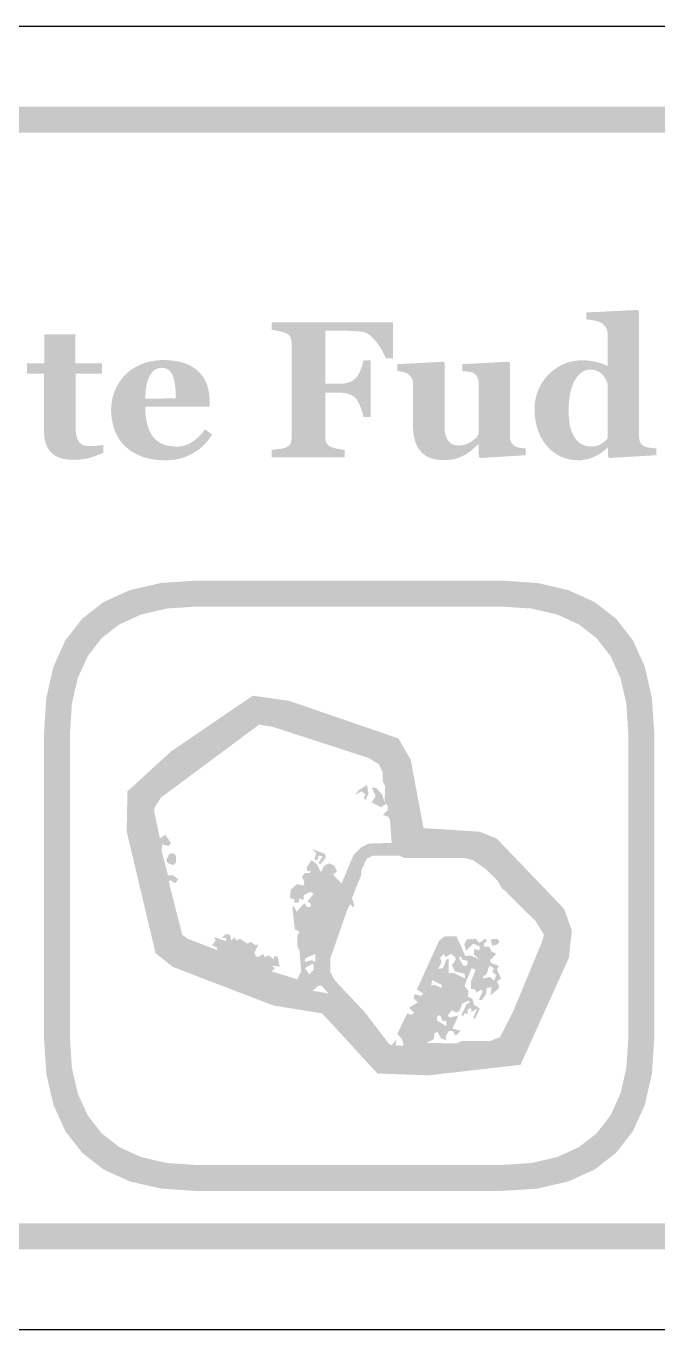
# Model space of a CAD drawing. Header units: millimetres. Extents: x 6 to 297, y 55 to 451.
# Drawn here: x 167.02 to 176.76, y 247.16 to 267.24 of the extents above; entities that cross this region are included whole.
import ezdxf

# ---------------------------------------------------------------- set-up
doc = ezdxf.new("R2010")
doc.units = ezdxf.units.MM
doc.layers.add('CUT', color=1, linetype='Continuous')
doc.layers.add('RASTER', color=7, linetype='Continuous')

msp = doc.modelspace()

# ---------------------------------------------------------------- hatches: boundary and pattern name
at = {"layer": 'RASTER'}
h = msp.add_hatch(color=7, dxfattribs=at)
h.paths.add_polyline_path([(141.2, 263.8), (141.234, 264.316), (141.337, 264.763), (141.509, 265.141), (141.75, 265.45), (142.059, 265.691), (142.438, 265.863), (142.884, 265.966), (143.4, 266), (200.6, 266), (201.116, 265.966), (201.563, 265.863), (201.941, 265.691), (202.25, 265.45), (202.491, 265.141), (202.663, 264.763), (202.766, 264.316), (202.8, 263.8), (202.8, 250.6), (202.766, 250.084), (202.663, 249.638), (202.491, 249.259), (202.25, 248.95), (201.941, 248.709), (201.563, 248.537), (201.116, 248.434), (200.6, 248.4), (143.4, 248.4), (142.884, 248.434), (142.438, 248.537), (142.059, 248.709), (141.75, 248.95), (141.509, 249.259), (141.337, 249.638), (141.234, 250.084), (141.2, 250.6)])
h.paths.add_polyline_path([(141.6, 263.8), (141.6, 250.6), (141.628, 250.178), (141.712, 249.813), (141.853, 249.503), (142.05, 249.25), (142.303, 249.053), (142.613, 248.912), (142.978, 248.828), (143.4, 248.8), (200.6, 248.8), (201.022, 248.828), (201.388, 248.912), (201.697, 249.053), (201.95, 249.25), (202.147, 249.503), (202.288, 249.813), (202.372, 250.178), (202.4, 250.6), (202.4, 263.8), (202.372, 264.222), (202.288, 264.588), (202.147, 264.897), (201.95, 265.15), (201.697, 265.347), (201.388, 265.488), (201.022, 265.572), (200.6, 265.6), (143.4, 265.6), (142.978, 265.572), (142.613, 265.488), (142.303, 265.347), (142.05, 265.15), (141.853, 264.897), (141.712, 264.588), (141.628, 264.222), (141.6, 263.8)], flags=0)
h = msp.add_hatch(color=7, dxfattribs=at)
h.paths.add_polyline_path([(176.731, 260.631), (176.009, 260.588), (175.987, 260.609), (175.987, 260.744), (175.976, 260.746), (175.958, 260.727), (175.937, 260.709), (175.915, 260.691), (175.892, 260.674), (175.867, 260.657), (175.84, 260.641), (175.812, 260.626), (175.782, 260.611), (175.752, 260.597), (175.721, 260.586), (175.69, 260.576), (175.659, 260.568), (175.628, 260.561), (175.598, 260.557), (175.566, 260.554), (175.535, 260.553), (175.463, 260.557), (175.394, 260.567), (175.328, 260.584), (175.266, 260.608), (175.206, 260.639), (175.15, 260.677), (175.097, 260.721), (175.048, 260.773), (175.003, 260.83), (174.964, 260.891), (174.931, 260.956), (174.904, 261.025), (174.883, 261.098), (174.868, 261.175), (174.859, 261.256), (174.856, 261.341), (174.859, 261.417), (174.869, 261.49), (174.886, 261.561), (174.909, 261.628), (174.94, 261.693), (174.976, 261.755), (175.02, 261.815), (175.07, 261.871), (175.125, 261.923), (175.183, 261.968), (175.244, 262.006), (175.307, 262.037), (175.374, 262.062), (175.443, 262.079), (175.515, 262.089), (175.59, 262.093), (175.619, 262.092), (175.649, 262.091), (175.678, 262.089), (175.706, 262.086), (175.734, 262.082), (175.762, 262.077), (175.789, 262.072), (175.815, 262.066), (175.841, 262.059), (175.865, 262.051), (175.888, 262.044), (175.91, 262.036), (175.93, 262.028), (175.949, 262.02), (175.967, 262.011), (175.984, 262.002), (175.984, 262.481), (175.983, 262.494), (175.982, 262.508), (175.981, 262.521), (175.978, 262.533), (175.975, 262.546), (175.971, 262.558), (175.967, 262.571), (175.962, 262.583), (175.956, 262.594), (175.95, 262.605), (175.943, 262.615), (175.936, 262.625), (175.928, 262.634), (175.92, 262.642), (175.912, 262.65), (175.903, 262.657), (175.891, 262.664), (175.879, 262.672), (175.866, 262.678), (175.852, 262.684), (175.837, 262.69), (175.822, 262.695), (175.806, 262.699), (175.79, 262.703), (175.773, 262.706), (175.755, 262.709), (175.738, 262.712), (175.721, 262.715), (175.704, 262.717), (175.687, 262.719), (175.67, 262.721), (175.653, 262.723), (175.653, 262.829), (176.444, 262.868), (176.466, 262.844), (176.466, 260.924), (176.466, 260.91), (176.467, 260.897), (176.468, 260.884), (176.47, 260.872), (176.473, 260.861), (176.476, 260.85), (176.48, 260.84), (176.484, 260.83), (176.489, 260.821), (176.494, 260.812), (176.501, 260.804), (176.508, 260.796), (176.516, 260.789), (176.524, 260.782), (176.533, 260.776), (176.543, 260.77), (176.551, 260.766), (176.56, 260.762), (176.57, 260.759), (176.581, 260.756), (176.593, 260.753), (176.605, 260.751), (176.619, 260.748), (176.633, 260.746), (176.648, 260.745), (176.662, 260.743), (176.675, 260.742), (176.687, 260.741), (176.699, 260.74), (176.71, 260.739), (176.721, 260.738), (176.731, 260.738)])
h.paths.add_polyline_path([(175.984, 260.892), (175.984, 261.719), (175.981, 261.728), (175.978, 261.736), (175.975, 261.745), (175.971, 261.755), (175.968, 261.764), (175.964, 261.774), (175.96, 261.784), (175.955, 261.794), (175.95, 261.804), (175.945, 261.814), (175.939, 261.824), (175.933, 261.834), (175.927, 261.843), (175.92, 261.853), (175.912, 261.862), (175.905, 261.871), (175.897, 261.879), (175.889, 261.886), (175.88, 261.894), (175.87, 261.9), (175.86, 261.907), (175.849, 261.914), (175.838, 261.92), (175.826, 261.926), (175.814, 261.931), (175.801, 261.936), (175.788, 261.94), (175.774, 261.943), (175.76, 261.946), (175.746, 261.948), (175.731, 261.949), (175.716, 261.949), (175.68, 261.947), (175.646, 261.939), (175.613, 261.926), (175.582, 261.908), (175.553, 261.884), (175.526, 261.856), (175.5, 261.822), (175.475, 261.784), (175.453, 261.74), (175.434, 261.692), (175.418, 261.64), (175.405, 261.584), (175.395, 261.523), (175.387, 261.459), (175.383, 261.39), (175.382, 261.316), (175.382, 261.287), (175.383, 261.258), (175.384, 261.231), (175.386, 261.204), (175.388, 261.177), (175.391, 261.152), (175.394, 261.127), (175.398, 261.103), (175.403, 261.08), (175.408, 261.057), (175.415, 261.035), (175.422, 261.013), (175.43, 260.992), (175.438, 260.971), (175.448, 260.951), (175.458, 260.931), (175.469, 260.912), (175.481, 260.894), (175.493, 260.878), (175.506, 260.862), (175.52, 260.847), (175.535, 260.834), (175.551, 260.821), (175.567, 260.809), (175.584, 260.799), (175.602, 260.79), (175.621, 260.783), (175.64, 260.777), (175.661, 260.772), (175.682, 260.768), (175.704, 260.766), (175.727, 260.766), (175.749, 260.766), (175.77, 260.768), (175.79, 260.77), (175.809, 260.774), (175.827, 260.779), (175.844, 260.785), (175.86, 260.792), (175.875, 260.8), (175.89, 260.809), (175.904, 260.819), (175.918, 260.829), (175.932, 260.84), (175.945, 260.852), (175.958, 260.864), (175.971, 260.878), (175.984, 260.892)], flags=0)
for points in [[(172.676, 262.123), (172.563, 262.123), (172.552, 262.154), (172.538, 262.185), (172.522, 262.217), (172.504, 262.249), (172.485, 262.281), (172.463, 262.314), (172.439, 262.348), (172.413, 262.382), (172.386, 262.414), (172.36, 262.443), (172.334, 262.467), (172.308, 262.488), (172.283, 262.505), (172.258, 262.518), (172.233, 262.527), (172.209, 262.532), (172.197, 262.534), (172.185, 262.535), (172.172, 262.536), (172.157, 262.538), (172.142, 262.539), (172.126, 262.54), (172.109, 262.541), (172.092, 262.542), (172.073, 262.543), (172.056, 262.544), (172.038, 262.545), (172.021, 262.546), (172.005, 262.546), (171.988, 262.547), (171.972, 262.547), (171.957, 262.547), (171.633, 262.547), (171.633, 261.731), (171.84, 261.731), (171.861, 261.731), (171.882, 261.732), (171.902, 261.734), (171.922, 261.736), (171.94, 261.739), (171.958, 261.742), (171.975, 261.746), (171.992, 261.751), (172.008, 261.756), (172.023, 261.762), (172.038, 261.77), (172.053, 261.778), (172.067, 261.788), (172.08, 261.798), (172.094, 261.809), (172.106, 261.822), (172.115, 261.832), (172.124, 261.843), (172.133, 261.856), (172.142, 261.871), (172.151, 261.887), (172.16, 261.904), (172.169, 261.923), (172.177, 261.944), (172.185, 261.965), (172.193, 261.985), (172.199, 262.005), (172.205, 262.024), (172.21, 262.042), (172.214, 262.059), (172.217, 262.075), (172.219, 262.091), (172.33, 262.091), (172.33, 261.217), (172.219, 261.217), (172.217, 261.234), (172.214, 261.251), (172.21, 261.27), (172.205, 261.29), (172.199, 261.31), (172.191, 261.332), (172.183, 261.354), (172.174, 261.377), (172.164, 261.4), (172.155, 261.42), (172.146, 261.439), (172.137, 261.456), (172.129, 261.47), (172.121, 261.483), (172.113, 261.494), (172.106, 261.502), (172.095, 261.514), (172.083, 261.524), (172.071, 261.534), (172.058, 261.543), (172.044, 261.551), (172.029, 261.559), (172.014, 261.566), (171.998, 261.572), (171.981, 261.577), (171.963, 261.582), (171.945, 261.586), (171.925, 261.589), (171.905, 261.591), (171.884, 261.593), (171.862, 261.594), (171.84, 261.595), (171.633, 261.595), (171.633, 260.906), (171.633, 260.893), (171.634, 260.881), (171.636, 260.869), (171.638, 260.857), (171.641, 260.846), (171.644, 260.836), (171.648, 260.826), (171.653, 260.816), (171.658, 260.807), (171.665, 260.798), (171.673, 260.79), (171.682, 260.782), (171.692, 260.775), (171.703, 260.768), (171.715, 260.761), (171.728, 260.755), (171.737, 260.752), (171.746, 260.749), (171.756, 260.746), (171.767, 260.743), (171.778, 260.74), (171.79, 260.737), (171.803, 260.734), (171.817, 260.731), (171.831, 260.728), (171.845, 260.726), (171.859, 260.724), (171.873, 260.721), (171.887, 260.719), (171.901, 260.718), (171.915, 260.716), (171.929, 260.714), (171.929, 260.6), (170.808, 260.6), (170.808, 260.714), (170.819, 260.715), (170.831, 260.717), (170.844, 260.718), (170.858, 260.72), (170.872, 260.721), (170.888, 260.723), (170.904, 260.725), (170.921, 260.727), (170.938, 260.729), (170.954, 260.731), (170.968, 260.733), (170.981, 260.736), (170.992, 260.738), (171.003, 260.741), (171.012, 260.744), (171.019, 260.746), (171.032, 260.752), (171.044, 260.758), (171.054, 260.764), (171.064, 260.771), (171.073, 260.778), (171.08, 260.786), (171.087, 260.795), (171.093, 260.804), (171.097, 260.813), (171.102, 260.823), (171.105, 260.834), (171.108, 260.845), (171.11, 260.857), (171.112, 260.87), (171.113, 260.883), (171.113, 260.897), (171.113, 262.364), (171.113, 262.376), (171.112, 262.388), (171.11, 262.399), (171.108, 262.41), (171.106, 262.421), (171.103, 262.431), (171.099, 262.441), (171.095, 262.451), (171.09, 262.46), (171.083, 262.469), (171.076, 262.477), (171.067, 262.485), (171.057, 262.493), (171.045, 262.5), (171.033, 262.507), (171.019, 262.513), (171.009, 262.517), (170.997, 262.522), (170.985, 262.526), (170.972, 262.53), (170.958, 262.534), (170.943, 262.538), (170.927, 262.542), (170.911, 262.545), (170.895, 262.549), (170.879, 262.552), (170.865, 262.555), (170.852, 262.557), (170.839, 262.56), (170.828, 262.562), (170.818, 262.563), (170.808, 262.564), (170.808, 262.679), (172.676, 262.679)], [(168.213, 260.667), (168.189, 260.657), (168.165, 260.647), (168.14, 260.638), (168.116, 260.628), (168.09, 260.619), (168.065, 260.61), (168.038, 260.602), (168.012, 260.593), (167.984, 260.586), (167.956, 260.579), (167.925, 260.573), (167.893, 260.569), (167.86, 260.565), (167.825, 260.563), (167.789, 260.561), (167.751, 260.56), (167.696, 260.562), (167.644, 260.567), (167.596, 260.576), (167.552, 260.588), (167.512, 260.604), (167.475, 260.623), (167.442, 260.646), (167.412, 260.672), (167.386, 260.701), (167.364, 260.733), (167.345, 260.769), (167.329, 260.807), (167.317, 260.848), (167.308, 260.892), (167.303, 260.94), (167.302, 260.99), (167.302, 261.889), (167.038, 261.889), (167.038, 262.047), (167.307, 262.047), (167.307, 262.491), (167.783, 262.491), (167.783, 262.047), (168.194, 262.047), (168.194, 261.889), (167.786, 261.889), (167.786, 261.086), (167.787, 261.045), (167.789, 261.007), (167.793, 260.972), (167.798, 260.94), (167.805, 260.911), (167.813, 260.885), (167.823, 260.863), (167.834, 260.843), (167.847, 260.826), (167.863, 260.812), (167.88, 260.799), (167.9, 260.789), (167.923, 260.781), (167.948, 260.776), (167.975, 260.773), (168.005, 260.771), (168.015, 260.771), (168.026, 260.772), (168.039, 260.772), (168.052, 260.773), (168.066, 260.774), (168.081, 260.775), (168.097, 260.776), (168.115, 260.777), (168.131, 260.779), (168.147, 260.78), (168.161, 260.782), (168.174, 260.783), (168.186, 260.785), (168.196, 260.787), (168.205, 260.789), (168.213, 260.79)], [(174.718, 260.631), (174.019, 260.588), (173.997, 260.609), (173.997, 260.801), (173.989, 260.801), (173.976, 260.789), (173.964, 260.778), (173.951, 260.767), (173.939, 260.756), (173.927, 260.745), (173.915, 260.734), (173.903, 260.723), (173.891, 260.712), (173.879, 260.701), (173.866, 260.691), (173.853, 260.681), (173.839, 260.671), (173.824, 260.661), (173.809, 260.652), (173.794, 260.643), (173.778, 260.634), (173.759, 260.624), (173.741, 260.615), (173.723, 260.607), (173.705, 260.599), (173.687, 260.592), (173.67, 260.586), (173.653, 260.58), (173.636, 260.575), (173.619, 260.571), (173.599, 260.567), (173.578, 260.563), (173.554, 260.561), (173.529, 260.559), (173.502, 260.557), (173.473, 260.556), (173.442, 260.556), (173.388, 260.558), (173.338, 260.564), (173.291, 260.575), (173.247, 260.589), (173.206, 260.608), (173.168, 260.631), (173.134, 260.658), (173.103, 260.689), (173.075, 260.724), (173.051, 260.763), (173.031, 260.805), (173.015, 260.85), (173.002, 260.899), (172.992, 260.951), (172.987, 261.007), (172.985, 261.066), (172.985, 261.725), (172.985, 261.739), (172.984, 261.752), (172.982, 261.765), (172.98, 261.777), (172.977, 261.788), (172.973, 261.799), (172.968, 261.809), (172.963, 261.818), (172.957, 261.827), (172.951, 261.835), (172.945, 261.844), (172.938, 261.852), (172.93, 261.86), (172.922, 261.867), (172.913, 261.875), (172.905, 261.882), (172.897, 261.887), (172.889, 261.892), (172.88, 261.896), (172.871, 261.901), (172.861, 261.904), (172.851, 261.908), (172.84, 261.911), (172.828, 261.913), (172.817, 261.916), (172.805, 261.918), (172.794, 261.919), (172.784, 261.921), (172.773, 261.923), (172.763, 261.924), (172.753, 261.925), (172.743, 261.926), (172.743, 262.033), (173.454, 262.071), (173.47, 262.049), (173.47, 261.075), (173.471, 261.038), (173.474, 261.004), (173.478, 260.973), (173.484, 260.944), (173.493, 260.917), (173.503, 260.893), (173.514, 260.871), (173.528, 260.852), (173.543, 260.835), (173.559, 260.821), (173.577, 260.808), (173.596, 260.798), (173.617, 260.79), (173.639, 260.785), (173.662, 260.781), (173.687, 260.78), (173.712, 260.781), (173.737, 260.784), (173.762, 260.788), (173.785, 260.794), (173.808, 260.801), (173.831, 260.811), (173.853, 260.822), (173.874, 260.834), (173.894, 260.848), (173.912, 260.862), (173.929, 260.876), (173.945, 260.89), (173.96, 260.905), (173.973, 260.92), (173.984, 260.935), (173.994, 260.95), (173.994, 261.74), (173.994, 261.752), (173.993, 261.764), (173.992, 261.776), (173.99, 261.787), (173.987, 261.798), (173.984, 261.809), (173.98, 261.819), (173.975, 261.829), (173.97, 261.839), (173.965, 261.848), (173.959, 261.857), (173.952, 261.865), (173.945, 261.873), (173.937, 261.88), (173.929, 261.887), (173.92, 261.893), (173.913, 261.898), (173.905, 261.902), (173.897, 261.905), (173.888, 261.908), (173.878, 261.911), (173.867, 261.913), (173.856, 261.915), (173.844, 261.917), (173.832, 261.918), (173.82, 261.92), (173.807, 261.921), (173.795, 261.922), (173.782, 261.923), (173.769, 261.924), (173.757, 261.925), (173.744, 261.926), (173.744, 262.033), (174.454, 262.071), (174.476, 262.049), (174.476, 260.918), (174.477, 260.905), (174.478, 260.893), (174.479, 260.882), (174.481, 260.87), (174.484, 260.86), (174.488, 260.85), (174.492, 260.84), (174.497, 260.831), (174.502, 260.822), (174.508, 260.813), (174.515, 260.805), (174.522, 260.798), (174.53, 260.79), (174.538, 260.783), (174.547, 260.776), (174.557, 260.77), (174.564, 260.766), (174.572, 260.762), (174.58, 260.758), (174.589, 260.755), (174.598, 260.752), (174.608, 260.75), (174.618, 260.748), (174.629, 260.746), (174.641, 260.744), (174.652, 260.743), (174.663, 260.742), (174.674, 260.74), (174.685, 260.74), (174.696, 260.739), (174.707, 260.738), (174.718, 260.738)]]:
    msp.add_hatch(color=7, dxfattribs=at).paths.add_polyline_path(points)
h = msp.add_hatch(color=7, dxfattribs=at)
h.paths.add_polyline_path([(169.89, 260.95), (169.877, 260.929), (169.863, 260.909), (169.848, 260.889), (169.833, 260.869), (169.818, 260.849), (169.801, 260.83), (169.784, 260.811), (169.766, 260.793), (169.748, 260.774), (169.729, 260.757), (169.709, 260.74), (169.689, 260.724), (169.668, 260.708), (169.646, 260.694), (169.624, 260.679), (169.601, 260.666), (169.577, 260.652), (169.552, 260.64), (169.527, 260.628), (169.503, 260.617), (169.478, 260.607), (169.453, 260.598), (169.428, 260.589), (169.403, 260.582), (169.377, 260.575), (169.351, 260.569), (169.323, 260.564), (169.295, 260.56), (169.266, 260.557), (169.235, 260.555), (169.204, 260.554), (169.172, 260.553), (169.119, 260.554), (169.067, 260.557), (169.018, 260.562), (168.97, 260.569), (168.924, 260.577), (168.88, 260.588), (168.838, 260.6), (168.798, 260.615), (168.759, 260.631), (168.723, 260.648), (168.687, 260.667), (168.654, 260.687), (168.622, 260.708), (168.593, 260.731), (168.564, 260.755), (168.538, 260.78), (168.513, 260.807), (168.49, 260.835), (168.468, 260.863), (168.448, 260.894), (168.43, 260.925), (168.413, 260.957), (168.398, 260.991), (168.385, 261.026), (168.373, 261.061), (168.363, 261.098), (168.354, 261.135), (168.347, 261.173), (168.341, 261.212), (168.337, 261.251), (168.335, 261.291), (168.334, 261.332), (168.335, 261.37), (168.338, 261.406), (168.342, 261.443), (168.348, 261.479), (168.356, 261.514), (168.365, 261.55), (168.376, 261.584), (168.389, 261.619), (168.404, 261.653), (168.42, 261.685), (168.437, 261.717), (168.456, 261.748), (168.476, 261.778), (168.498, 261.807), (168.521, 261.835), (168.545, 261.863), (168.571, 261.888), (168.598, 261.912), (168.627, 261.935), (168.658, 261.957), (168.69, 261.977), (168.724, 261.996), (168.759, 262.014), (168.796, 262.031), (168.835, 262.046), (168.874, 262.059), (168.915, 262.07), (168.957, 262.079), (169, 262.087), (169.044, 262.092), (169.089, 262.095), (169.135, 262.096), (169.186, 262.095), (169.233, 262.092), (169.279, 262.089), (169.322, 262.083), (169.363, 262.076), (169.402, 262.068), (169.438, 262.057), (169.472, 262.046), (169.505, 262.033), (169.535, 262.019), (169.565, 262.003), (169.593, 261.986), (169.619, 261.969), (169.645, 261.95), (169.668, 261.929), (169.691, 261.908), (169.711, 261.887), (169.73, 261.864), (169.747, 261.841), (169.763, 261.817), (169.777, 261.792), (169.79, 261.766), (169.802, 261.739), (169.812, 261.711), (169.821, 261.683), (169.829, 261.654), (169.835, 261.624), (169.841, 261.595), (169.845, 261.565), (169.848, 261.535), (169.85, 261.504), (169.85, 261.473), (169.85, 261.378), (168.86, 261.378), (168.862, 261.305), (168.867, 261.237), (168.876, 261.173), (168.889, 261.113), (168.905, 261.059), (168.925, 261.008), (168.949, 260.962), (168.976, 260.921), (169.007, 260.884), (169.042, 260.852), (169.082, 260.825), (169.126, 260.803), (169.174, 260.786), (169.226, 260.774), (169.283, 260.767), (169.344, 260.764), (169.377, 260.765), (169.411, 260.769), (169.443, 260.775), (169.474, 260.783), (169.505, 260.794), (169.534, 260.806), (169.563, 260.822), (169.591, 260.84), (169.618, 260.859), (169.644, 260.88), (169.669, 260.902), (169.693, 260.925), (169.716, 260.95), (169.738, 260.975), (169.759, 261.002), (169.779, 261.031)])
h.paths.add_polyline_path([(169.33, 261.507), (169.33, 261.529), (169.33, 261.551), (169.329, 261.573), (169.328, 261.596), (169.327, 261.618), (169.325, 261.641), (169.324, 261.664), (169.322, 261.687), (169.319, 261.709), (169.316, 261.731), (169.313, 261.751), (169.309, 261.771), (169.305, 261.789), (169.301, 261.806), (169.296, 261.823), (169.291, 261.838), (169.284, 261.854), (169.277, 261.87), (169.27, 261.885), (169.261, 261.898), (169.252, 261.911), (169.243, 261.922), (169.233, 261.932), (169.223, 261.942), (169.211, 261.95), (169.2, 261.957), (169.187, 261.963), (169.174, 261.968), (169.16, 261.972), (169.145, 261.975), (169.13, 261.976), (169.114, 261.977), (169.086, 261.975), (169.06, 261.97), (169.035, 261.961), (169.012, 261.948), (168.99, 261.932), (168.97, 261.913), (168.951, 261.889), (168.933, 261.863), (168.917, 261.832), (168.904, 261.797), (168.891, 261.758), (168.881, 261.715), (168.873, 261.668), (168.867, 261.616), (168.863, 261.561), (168.86, 261.501)], flags=0)
h = msp.add_hatch(color=7, dxfattribs=at)
h.paths.add_polyline_path([(167.3, 256.35), (167.337, 256.901), (167.447, 257.378), (167.63, 257.782), (167.888, 258.112), (168.218, 258.37), (168.622, 258.553), (169.099, 258.663), (169.65, 258.7), (174.35, 258.7), (174.901, 258.663), (175.378, 258.553), (175.782, 258.37), (176.112, 258.113), (176.37, 257.782), (176.553, 257.378), (176.663, 256.901), (176.7, 256.35), (176.7, 251.65), (176.663, 251.099), (176.553, 250.622), (176.37, 250.218), (176.112, 249.887), (175.782, 249.63), (175.378, 249.447), (174.901, 249.337), (174.35, 249.3), (169.65, 249.3), (169.099, 249.337), (168.622, 249.447), (168.218, 249.63), (167.888, 249.888), (167.63, 250.218), (167.447, 250.622), (167.337, 251.099), (167.3, 251.65)])
h.paths.add_polyline_path([(167.7, 256.35), (167.7, 251.65), (167.73, 251.193), (167.822, 250.797), (167.974, 250.462), (168.188, 250.188), (168.462, 249.974), (168.797, 249.822), (169.193, 249.73), (169.65, 249.7), (174.35, 249.7), (174.807, 249.73), (175.203, 249.822), (175.538, 249.974), (175.813, 250.188), (176.026, 250.462), (176.178, 250.797), (176.27, 251.193), (176.3, 251.65), (176.3, 256.35), (176.27, 256.807), (176.178, 257.203), (176.026, 257.538), (175.813, 257.812), (175.538, 258.026), (175.203, 258.178), (174.807, 258.27), (174.35, 258.3), (169.65, 258.3), (169.193, 258.27), (168.797, 258.178), (168.462, 258.026), (168.188, 257.813), (167.974, 257.538), (167.822, 257.203), (167.73, 256.807), (167.7, 256.35)], flags=0)
h = msp.add_hatch(color=7, dxfattribs=at)
h.paths.add_polyline_path([(170.516, 256.928), (171.08, 256.847), (172.76, 256.269), (172.95, 255.937), (173.145, 254.889), (174.01, 254.833), (174.275, 254.726), (175.308, 253.648), (175.431, 253.313), (175.384, 252.888), (174.64, 251.243), (173.222, 251.081), (172.436, 251.109), (171.585, 252.034), (170.835, 252.156), (169.287, 252.75), (169.019, 252.96), (168.573, 254.841), (168.586, 255.454), (169.257, 256.069)])
h.paths.add_polyline_path([(170.594, 256.593), (169.456, 255.818), (168.903, 255.311), (168.894, 254.876), (169.305, 253.143), (169.447, 253.031), (170.919, 252.467), (171.746, 252.332), (172.581, 251.424), (173.209, 251.401), (174.423, 251.54), (175.071, 252.973), (175.105, 253.273), (175.03, 253.474), (174.091, 254.455), (173.938, 254.517), (172.876, 254.586), (172.645, 255.825), (172.542, 256.006), (171.005, 256.535), (170.594, 256.593)], flags=0)
h = msp.add_hatch(color=7, dxfattribs=at)
h.paths.add_polyline_path([(170.624, 256.691), (170.687, 256.702), (171.2, 256.555), (172.409, 256.152), (172.604, 256.053), (172.739, 255.786), (172.911, 254.639), (173.912, 254.613), (174.07, 254.551), (174.363, 254.294), (174.487, 254.125), (175.022, 253.598), (175.132, 253.451), (175.195, 253.33), (175.195, 253.11), (174.473, 251.45), (174.205, 251.388), (173.326, 251.351), (173.252, 251.314), (172.593, 251.314), (172.325, 251.56), (172.274, 251.655), (172.105, 251.816), (172.054, 251.912), (171.577, 252.461), (171.519, 252.461), (171.467, 252.403), (171.273, 252.304), (171.053, 252.341), (169.514, 252.927), (169.32, 253.026), (169.246, 253.099), (169.147, 253.367), (168.927, 254.466), (168.818, 254.833), (168.781, 255.236), (168.88, 255.43), (168.99, 255.54), (170.309, 256.53)])
h.paths.add_polyline_path([(170.613, 256.482), (169.1, 255.357), (169.001, 255.199), (169.001, 255.126), (169.085, 254.734), (169.173, 254.785), (169.257, 254.65), (169.221, 254.613), (169.122, 254.639), (169.111, 254.54), (169.21, 254.162), (169.283, 254.162), (169.367, 254.1), (169.32, 254.037), (169.246, 254.089), (169.221, 254.063), (169.43, 253.246), (169.514, 253.184), (169.965, 253.011), (169.965, 253.048), (169.891, 253.085), (169.943, 253.158), (169.928, 253.209), (170.1, 253.147), (170.111, 253.195), (170.038, 253.195), (170.1, 253.257), (170.163, 253.246), (170.185, 253.158), (170.236, 253.209), (170.258, 253.158), (170.32, 253.184), (170.43, 253.11), (170.492, 253.136), (170.551, 253.085), (170.602, 253.099), (170.54, 252.964), (170.566, 252.916), (170.602, 252.901), (170.676, 252.953), (170.698, 252.901), (170.76, 252.927), (170.844, 252.865), (170.844, 252.916), (170.896, 252.916), (170.932, 252.755), (170.808, 252.769), (170.859, 252.733), (170.808, 252.681), (171.2, 252.56), (171.262, 252.681), (171.236, 253), (171.2, 253.074), (171.2, 253.22), (171.236, 253.293), (171.163, 253.33), (171.126, 253.66), (171.152, 253.686), (171.189, 253.598), (171.31, 253.733), (171.357, 253.671), (171.409, 253.671), (171.409, 253.722), (171.357, 253.759), (171.456, 253.88), (171.394, 253.906), (171.299, 253.854), (171.299, 253.781), (171.236, 253.807), (171.225, 253.744), (171.163, 253.733), (171.152, 253.796), (171.09, 253.807), (171.101, 253.942), (171.2, 254.026), (171.299, 254.001), (171.31, 254.063), (171.273, 254.136), (171.321, 254.199), (171.394, 254.199), (171.409, 254.235), (171.357, 254.221), (171.346, 254.283), (171.42, 254.393), (171.504, 254.331), (171.566, 254.21), (171.614, 254.309), (171.687, 254.345), (171.775, 254.309), (171.812, 254.221), (171.75, 254.173), (171.885, 254.037), (172.068, 254.477), (172.178, 254.587), (172.299, 254.65), (172.655, 254.661), (172.629, 255.016), (172.604, 255.064), (172.519, 255.089), (172.593, 255.163), (172.593, 255.236), (172.567, 255.262), (172.494, 255.21), (172.347, 255.284), (172.409, 255.383), (172.347, 255.518), (172.42, 255.503), (172.508, 255.408), (172.545, 255.284), (172.556, 255.529), (172.519, 255.602), (172.519, 255.749), (172.457, 255.87), (172.299, 255.969), (170.833, 256.445)], flags=0)
h.paths.add_polyline_path([(172.274, 255.555), (172.299, 255.419), (172.252, 255.32), (172.226, 255.346), (172.252, 255.408), (172.189, 255.456), (172.09, 255.394), (172.142, 255.467)], flags=0)
h.paths.add_polyline_path([(171.431, 254.565), (171.629, 254.492), (171.64, 254.43), (171.555, 254.331), (171.53, 254.356), (171.592, 254.455), (171.53, 254.466), (171.519, 254.404), (171.467, 254.404), (171.493, 254.503)], flags=0)
h.paths.add_polyline_path([(169.232, 254.492), (169.294, 254.503), (169.331, 254.466), (169.331, 254.356), (169.294, 254.32), (169.21, 254.345), (169.184, 254.393)], flags=0)
h.paths.add_polyline_path([(172.373, 254.466), (172.274, 254.419), (172.189, 254.246), (172.189, 254.173), (172.043, 253.807), (172.079, 253.697), (172.054, 253.671), (172.017, 253.722), (171.969, 253.623), (171.713, 252.89), (171.713, 252.67), (171.775, 252.549), (172.237, 252.058), (172.618, 251.56), (172.655, 251.545), (172.728, 251.633), (172.713, 251.545), (172.812, 251.534), (172.838, 251.545), (172.812, 251.644), (172.739, 251.717), (172.897, 252.036), (172.959, 252.011), (172.996, 252.047), (172.922, 252.121), (173.058, 252.205), (172.996, 252.267), (173.007, 252.33), (173.106, 252.304), (173.142, 252.341), (173.043, 252.403), (173.388, 253.158), (173.472, 253.22), (173.655, 253.22), (173.791, 252.916), (173.875, 252.927), (174.011, 252.865), (173.923, 252.938), (173.923, 253.026), (174.011, 253.011), (174.011, 253.063), (173.912, 253.11), (173.802, 253), (173.776, 253.099), (173.813, 253.173), (173.949, 253.184), (174.011, 253.121), (174.095, 253.184), (174.121, 253.158), (174.07, 253.099), (174.084, 253.063), (174.157, 253.063), (174.194, 252.989), (174.267, 252.953), (174.168, 252.854), (174.194, 252.806), (174.304, 252.769), (174.278, 252.707), (174.341, 252.571), (174.278, 252.524), (174.315, 252.45), (174.289, 252.403), (174.179, 252.315), (174.194, 252.44), (174.121, 252.425), (174.106, 252.33), (174.048, 252.242), (173.996, 252.242), (174.059, 252.377), (174.033, 252.403), (173.96, 252.352), (173.938, 252.403), (173.875, 252.414), (173.875, 252.524), (173.949, 252.707), (173.886, 252.733), (173.776, 252.461), (173.839, 252.377), (173.828, 252.293), (173.901, 252.256), (173.923, 252.168), (174.011, 252.11), (173.938, 251.948), (173.912, 251.974), (173.974, 252.11), (173.886, 252.058), (173.875, 252.121), (173.828, 252.095), (173.828, 252.022), (173.776, 252.036), (173.754, 251.985), (173.729, 252.011), (173.813, 252.183), (173.864, 252.205), (173.839, 252.231), (173.74, 252.183), (173.703, 252.073), (173.655, 252.047), (173.582, 252.084), (173.52, 252), (173.545, 251.974), (173.681, 252), (173.593, 251.802), (173.718, 251.765), (173.644, 251.692), (173.593, 251.765), (173.534, 251.765), (173.483, 251.67), (173.498, 251.619), (173.41, 251.655), (173.362, 251.754), (173.315, 251.728), (173.3, 251.633), (173.19, 251.582), (173.655, 251.571), (173.729, 251.608), (174.168, 251.608), (174.326, 251.67), (174.535, 252.084), (174.975, 253.147), (175, 253.246), (174.876, 253.451), (174.341, 253.979), (174.289, 254.074), (174.106, 254.257), (173.912, 254.393), (173.765, 254.43), (172.849, 254.43), (172.776, 254.466)], flags=0)
h.paths.add_polyline_path([(174.179, 253.173), (174.278, 253.184), (174.315, 253.147), (174.289, 253.099), (174.205, 253.074)], flags=0)
h.paths.add_polyline_path([(171.482, 252.953), (171.321, 252.879), (171.321, 252.828), (171.42, 252.854), (171.482, 252.828)], flags=0)
h.paths.add_polyline_path([(173.461, 252.953), (173.399, 252.89), (173.424, 252.828), (173.373, 252.718), (173.446, 252.733), (173.498, 252.865), (173.534, 252.879), (173.534, 252.659), (173.608, 252.659), (173.791, 252.571), (173.776, 252.645), (173.63, 252.681), (173.582, 252.78), (173.644, 252.865), (173.63, 252.901), (173.571, 252.953), (173.483, 252.901)], flags=0)
h.paths.add_polyline_path([(173.718, 252.916), (173.692, 252.89), (173.754, 252.769), (173.813, 252.769), (173.828, 252.843), (173.74, 252.865)], flags=0)
h.paths.add_polyline_path([(171.445, 252.806), (171.321, 252.733), (171.383, 252.634), (171.456, 252.707)], flags=0)
h.paths.add_polyline_path([(174.157, 252.769), (174.121, 252.645), (174.059, 252.597), (174.07, 252.571), (174.168, 252.597), (174.231, 252.535), (174.267, 252.623), (174.205, 252.67), (174.231, 252.733)], flags=0)
h.paths.add_polyline_path([(173.278, 252.549), (173.263, 252.461), (173.315, 252.476), (173.424, 252.425), (173.424, 252.476)], flags=0)
h.paths.add_polyline_path([(173.399, 252.011), (173.351, 251.985), (173.351, 251.926), (173.498, 251.838), (173.498, 251.926), (173.446, 251.912)], flags=0)

# ---------------------------------------------------------------- linework, layer by layer
at = {"layer": 'CUT'}
for points in [[(142.999, 267.24), (201.001, 267.24)], [(201.001, 247.16), (142.999, 247.16)]]:
    msp.add_lwpolyline(points, dxfattribs=at)

doc.saveas('drawing.dxf')
